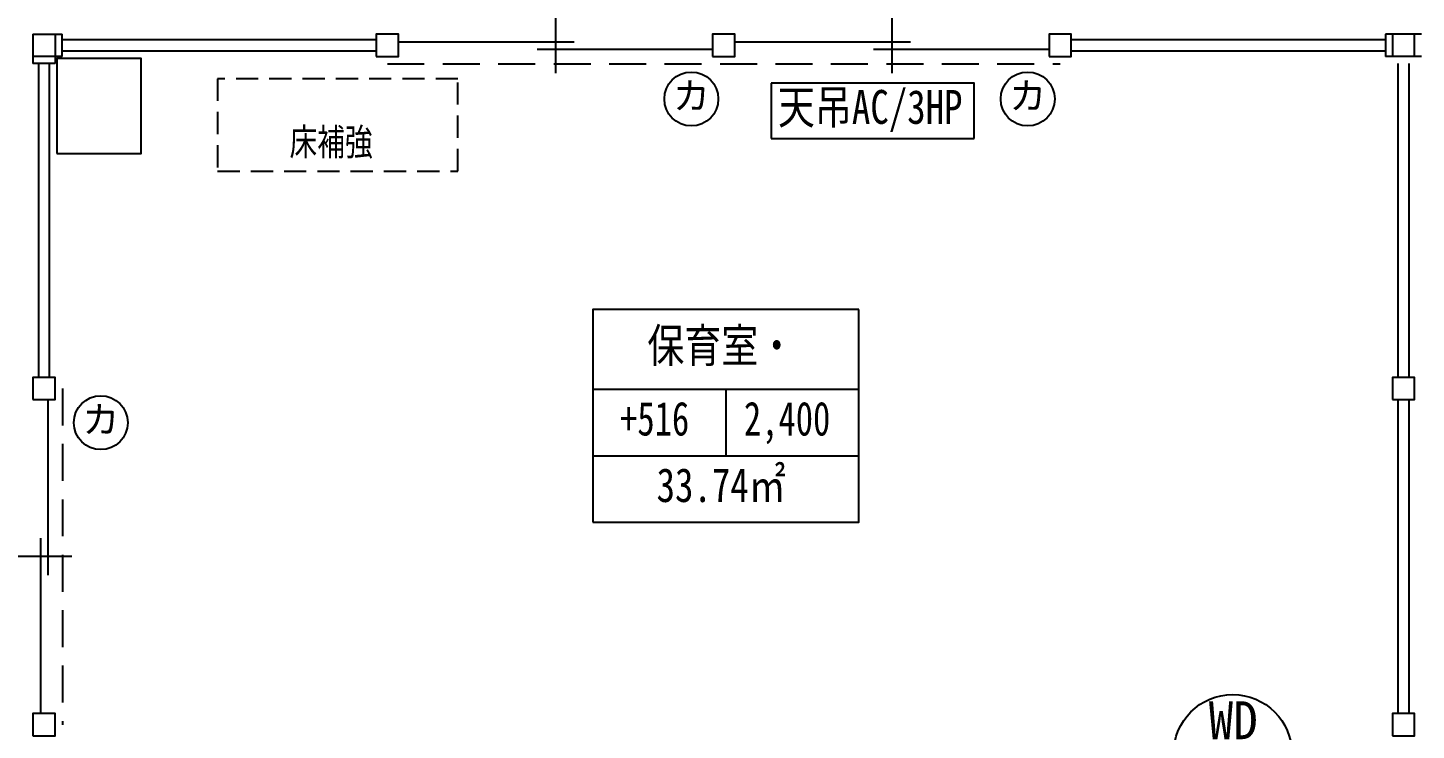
# Model space of a CAD drawing. Units: millimetres at full size, sheet at 1:100. Extents: x -40222 to 41440, y -29146 to 30741.
# Drawn here: x -30531 to -23019, y -10113 to -6310 of the extents above; entities that cross this region are included whole.
import ezdxf
from ezdxf.enums import TextEntityAlignment as Align

# ---------------------------------------------------------------- set-up
doc = ezdxf.new("R2010")
doc.units = ezdxf.units.MM
doc.header["$LTSCALE"] = 100
doc.linetypes.add('DASHED1', pattern=[1.8, 1.2, -0.6])
doc.linetypes.add('DASHED2', pattern=[3, 2, -1])
for name, color, linetype in [('1-1', 2, 'Continuous'), ('1-2', 7, 'Continuous'), ('1-5', 7, 'Continuous'), ('1-9', 7, 'Continuous'), ('1-A', 4, 'Continuous'), ('1-C', 4, 'Continuous')]:
    doc.layers.add(name, color=color, linetype=linetype)
doc.styles.add('ＭＳ ゴシック', font='')
doc.styles.get('ＭＳ ゴシック').set_extended_font_data('MS Gothic')

msp = doc.modelspace()

# ---------------------------------------------------------------- linework, layer by layer
at = {"layer": '1-1'}
for p, q in [((-30503.4, -6345.2), (-30345.9, -6345.2)), ((-30503.4, -6345.2), (-30503.4, -6502.7)), ((-30345.9, -6465.2), (-30345.9, -6345.2)), ((-22990.9, -6345.2), (-23185.9, -6345.2)), ((-23185.9, -6345.2), (-23185.9, -6465.2)), ((-23148.4, -6345.2), (-23148.4, -6465.2)), ((-23028.4, -6465.2), (-23028.4, -6345.2)), ((-30345.9, -6465.2), (-30503.4, -6465.2)), ((-30383.4, -6502.7), (-30503.4, -6502.7)), ((-22990.9, -6465.2), (-23185.9, -6465.2))]:
    msp.add_line(p, q, dxfattribs=at)
msp.add_lwpolyline([(-30383.4, -6345.2), (-30383.4, -6465.2), (-30383.4, -6502.7)], dxfattribs=at)
for points in [[(-28645.9, -6465.2), (-28525.9, -6465.2), (-28525.9, -6345.2), (-28645.9, -6345.2)], [(-26825.9, -6465.2), (-26705.9, -6465.2), (-26705.9, -6345.2), (-26825.9, -6345.2)], [(-25005.9, -6465.2), (-24885.9, -6465.2), (-24885.9, -6345.2), (-25005.9, -6345.2)], [(-30503.4, -8322.7), (-30383.4, -8322.7), (-30383.4, -8202.7), (-30503.4, -8202.7)], [(-23148.4, -8322.7), (-23028.4, -8322.7), (-23028.4, -8202.7), (-23148.4, -8202.7)], [(-30503.4, -10142.7), (-30383.4, -10142.7), (-30383.4, -10022.7), (-30503.4, -10022.7)], [(-23148.4, -10142.7), (-23028.4, -10142.7), (-23028.4, -10022.7), (-23148.4, -10022.7)]]:
    msp.add_lwpolyline(points, close=True, dxfattribs=at)
at = {"layer": '1-2'}
for p, q in [((-27675.8, -6255.2), (-27675.8, -6555.2)), ((-25855.8, -6255.2), (-25855.8, -6555.2)), ((-28645.9, -6375.2), (-30345.9, -6375.2)), ((-28525.9, -6385.2), (-27575.8, -6385.2)), ((-26705.9, -6385.2), (-25755.8, -6385.2)), ((-23185.9, -6375.2), (-24885.9, -6375.2)), ((-30345.9, -6435.2), (-28645.9, -6435.2)), ((-27775.9, -6425.2), (-26825.8, -6425.2)), ((-25955.9, -6425.2), (-25005.8, -6425.2)), ((-24885.9, -6435.2), (-23185.9, -6435.2)), ((-30473.4, -6502.7), (-30473.4, -8202.7)), ((-30413.4, -8202.7), (-30413.4, -6502.7)), ((-23118.3, -6502.7), (-23118.3, -8202.7)), ((-23058.3, -8202.7), (-23058.3, -6502.7)), ((-30423.4, -8322.7), (-30423.4, -9272.7)), ((-23118.3, -8322.7), (-23118.3, -10022.7)), ((-23058.3, -10022.7), (-23058.3, -8322.7)), ((-30463.4, -9072.7), (-30463.4, -10022.7)), ((-30293.4, -9172.7), (-30593.4, -9172.7))]:
    msp.add_line(p, q, dxfattribs=at)
msp.add_circle((-24012.1, -10239.4), 320, dxfattribs=at)
at = {"layer": '1-5', "color": 4}
msp.add_lwpolyline([(-30373.5, -6990.5), (-29918.5, -6990.5), (-29918.5, -6475.5), (-30373.5, -6475.5)], close=True, dxfattribs=at)
at = {"layer": '1-5', "linetype": 'DASHED1'}
msp.add_lwpolyline([(-29504.5, -7085.3), (-28204.5, -7085.3), (-28204.5, -6585.3), (-29504.5, -6585.3)], close=True, dxfattribs=at)
at = {"layer": '1-9'}
for p, q in [((-27474.4, -8267.1), (-26034.4, -8267.1)), ((-26754.4, -8267.1), (-26754.4, -8627.1)), ((-27474.4, -8627.1), (-26034.4, -8627.1))]:
    msp.add_line(p, q, dxfattribs=at)
for points in [[(-27474.4, -8987.1), (-26034.4, -8987.1), (-26034.4, -7835.1)], [(-26034.4, -7835.1), (-27474.4, -7835.1), (-27474.4, -8987.1)]]:
    msp.add_lwpolyline(points, dxfattribs=at)
at = {"layer": '1-A', "linetype": 'DASHED2'}
for p, q in [((-28585.9, -6505.2), (-24945.9, -6505.2)), ((-28585.9, -6505.2), (-24945.9, -6505.2)), ((-30343.4, -8262.7), (-30343.4, -10082.7)), ((-30343.4, -8262.7), (-30343.4, -10082.7))]:
    msp.add_line(p, q, dxfattribs=at)
at = {"layer": '1-A', "color": 2}
for centre in [(-26941.4, -6695.1), (-25121.4, -6695.1), (-30136.4, -8447.8)]:
    msp.add_circle(centre, 145.9, dxfattribs=at)
at = {"layer": '1-C'}
for p, q in [((-26510.2, -6609.8), (-26510.2, -6909.8)), ((-26510.2, -6909.8), (-25410.2, -6909.8))]:
    msp.add_line(p, q, dxfattribs=at)
msp.add_lwpolyline([(-25410.2, -6909.8), (-25410.2, -6609.8), (-26510.2, -6609.8)], dxfattribs=at)

# ---------------------------------------------------------------- texts
at = {"layer": '1-2', "color": 4, "style": 'ＭＳ ゴシック', "width": 0.95}
msp.add_text('WD', height=205.3, dxfattribs=at).set_placement((-24142.1, -10222.7), align=Align.BOTTOM_LEFT)
at = {"layer": '1-5', "style": 'ＭＳ ゴシック', "width": 0.75}
msp.add_text('床補強', height=146.6, dxfattribs=at).set_placement((-29115.3, -7045.2), align=Align.BOTTOM_LEFT)
at = {"layer": '1-9', "style": 'ＭＳ ゴシック'}
for s, width, p in [('保育室・', 0.8, (-27179.4, -8176.1)), ('+516', 0.75, (-27326.9, -8572.1)), ('2,400', 0.75, (-26656.9, -8572.1)), ('33.74㎡', 0.8, (-27129.4, -8932.1))]:
    msp.add_text(s, height=183.3, dxfattribs=dict(at, width=width)).set_placement(p, align=Align.BOTTOM_LEFT)
at = {"layer": '1-A', "color": 7, "style": 'ＭＳ ゴシック'}
for p in [(-27041.4, -6795.1), (-25221.4, -6795.1), (-30236.4, -8547.8)]:
    msp.add_text('カ', height=146.6, dxfattribs=at).set_placement(p, align=Align.BOTTOM_LEFT)
at = {"layer": '1-C', "color": 7, "style": 'ＭＳ ゴシック', "width": 0.8}
msp.add_text('天吊AC/3HP', height=183.3, dxfattribs=at).set_placement((-26472.7, -6884.8), align=Align.BOTTOM_LEFT)

doc.saveas('drawing.dxf')
